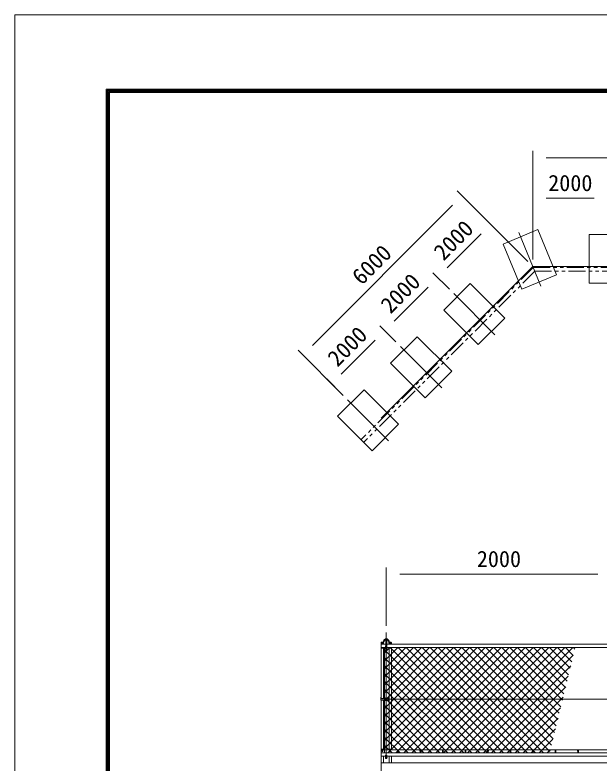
# Model space of a CAD drawing. Units: millimetres, scale not verified, with parts at other scales. Extents: x -12600 to 12600, y -8910 to 8910.
# Drawn here: x -12600 to -7413, y 2266 to 8910 of the extents above; entities that cross this region are included whole.
import ezdxf
from ezdxf.enums import TextEntityAlignment as Align

# ---------------------------------------------------------------- set-up
doc = ezdxf.new("R2010")
doc.units = ezdxf.units.MM
doc.header["$LTSCALE"] = 60
doc.linetypes.add('USER1', pattern=[50.8, 31.75, -6.35, 6.35, -6.35])
doc.linetypes.add('USER2', pattern=[5, 2.5, -0.5, 0.5, -0.5, 0.5, -0.5])
for name, color, linetype, lineweight in [('0-1_D-BMK', 2, 'USER1', 13), ('0-3_D-STR4', 7, 'Continuous', 9), ('0-4_D-STR1', 1, 'Continuous', 18), ('0-5_D-BGD', 7, 'Continuous', 9), ('0-6_D-STR3', 3, 'Continuous', 13), ('0-7_D-STR-DIM', 7, 'Continuous', 9), ('0-A_D-STR2', 7, 'Continuous', 9), ('0-B_D-TTL', 7, 'Continuous', 9)]:
    doc.layers.add(name, color=color, linetype=linetype, lineweight=lineweight)
doc.styles.add('ＭＳ ゴシック', font='')
doc.styles.get('ＭＳ ゴシック').set_extended_font_data('MS Gothic')

msp = doc.modelspace()

# ---------------------------------------------------------------- linework, layer by layer
at = {"layer": '0-1_D-BMK'}
for p, q in [((-8126.54, 6977.88), (-7928.82, 6500.54)), ((-8001.85, 6676.85), (-9557.49, 5121.21)), ((-8703.66, 6435.84), (-8338.32, 6070.5)), ((-9175.06, 5964.44), (-8809.72, 5599.1)), ((-9646.47, 5493.03), (-9281.13, 5127.69)), ((-9302.38, -3762.35), (-9302.38, 3424.05))]:
    msp.add_line(p, q, dxfattribs=at)
msp.add_lwpolyline([(-8001.85, 6676.85), (-4668.52, 6676.85), (-3112.88, 5121.21)], dxfattribs=at)
at = {"layer": '0-3_D-STR4'}
for points in [[(-7790.79, 6602.82), (-8098.75, 6475.25), (-8264.58, 6875.6), (-7956.62, 7003.16)], [(-7501.85, 6527.68), (-7168.52, 6527.68), (-7168.52, 6961.01), (-7501.85, 6961.01)], [(-8249.93, 6217.82), (-8485.63, 5982.11), (-8792.04, 6288.53), (-8556.34, 6524.23)], [(-8721.33, 5746.41), (-8957.04, 5510.71), (-9263.45, 5817.12), (-9027.75, 6052.83)], [(-9192.74, 5275.01), (-9428.44, 5039.31), (-9734.85, 5345.72), (-9499.15, 5581.42)]]:
    msp.add_lwpolyline(points, close=True, dxfattribs=at)
at = {"layer": '0-4_D-STR1'}
for p, q in [((-9347.38, 3331.2), (-9347.38, 3336.77)), ((-9347.38, 3331.2), (-9347.38, 3336.77)), ((-9347.38, 3331.2), (-9347.38, 2840.19)), ((-9329.02, 3331.2), (-9347.38, 3331.2)), ((-9333.8, 3338.27), (-9345.88, 3338.27)), ((-9327.38, 3331.2), (-9327.38, 3320.59)), ((-9309.88, 3369.38), (-9294.87, 3369.38)), ((-9308.82, 3364.38), (-9295.93, 3364.38)), ((-9277.38, 3320.59), (-9277.38, 3331.2)), ((-9275.73, 3331.2), (-9257.38, 3331.2)), ((-9270.95, 3338.27), (-9258.88, 3338.27)), ((-9257.38, 3331.2), (-9257.38, 3336.77)), ((-9257.38, 3320.59), (-9257.38, 3331.2)), ((-9306.38, 3320.59), (-9347.38, 3320.59)), ((-9338.65, 3291.01), (-9347.38, 3291.01)), ((-9338.88, 3290.57), (-9339.63, 3283.03)), ((-9308.63, 3291.01), (-9333.1, 3291.01)), ((-9332.88, 3290.57), (-9332.13, 3283.03)), ((-9327.38, 3291.01), (-9327.38, 2839.57)), ((-7306.38, 3320.59), (-9298.38, 3320.59)), ((-9271.65, 3291.01), (-9296.13, 3291.01)), ((-9277.38, 2383.67), (-9277.38, 3291.01)), ((-9271.88, 3290.57), (-9272.63, 3283.03)), ((-7338.65, 3291.01), (-9266.1, 3291.01)), ((-9265.88, 3290.57), (-9265.13, 3283.03)), ((-9257.38, 2383.67), (-9257.38, 3291.01)), ((-9347.38, 2823.87), (-9347.38, 1777.15)), ((-9327.38, 2823.87), (-9327.38, 2383.67)), ((-9338.88, 2371.45), (-9339.63, 2392.95)), ((-9332.88, 2371.45), (-9332.13, 2392.95)), ((-9271.88, 2371.45), (-9272.63, 2392.95)), ((-9265.88, 2371.45), (-9265.13, 2392.95)), ((-9339.3, 2383.67), (-9347.38, 2383.67)), ((-4552.38, 2355.39), (-9347.38, 2355.39)), ((-9308.63, 2327.1), (-9347.38, 2327.1)), ((-9272.3, 2383.67), (-9332.45, 2383.67)), ((-9327.38, 2327.1), (-9327.38, 2267.65)), ((-9298.13, 2327.1), (-9306.63, 2327.1)), ((-9306.63, 2327.1), (-9298.13, 2327.1)), ((-7308.63, 2327.1), (-9296.13, 2327.1)), ((-9277.38, 2267.65), (-9277.38, 2327.1)), ((-7339.3, 2383.67), (-9265.45, 2383.67)), ((-9257.38, 2267.65), (-9257.38, 2327.1)), ((-9202.38, 2358.74), (-9203.13, 2381.46)), ((-9196.38, 2358.74), (-9195.63, 2381.46)), ((-9002.38, 2358.74), (-9003.13, 2381.46)), ((-8996.38, 2358.74), (-8995.63, 2381.46)), ((-8802.38, 2358.74), (-8803.13, 2381.46)), ((-8796.38, 2358.74), (-8795.63, 2381.46)), ((-8602.38, 2358.74), (-8603.13, 2381.46)), ((-8596.38, 2358.74), (-8595.63, 2381.46)), ((-8402.38, 2358.74), (-8403.13, 2381.46)), ((-8396.38, 2358.74), (-8395.63, 2381.46)), ((-8202.38, 2358.74), (-8203.13, 2381.46)), ((-8196.38, 2358.74), (-8195.63, 2381.46)), ((-8002.38, 2358.74), (-8003.13, 2381.46)), ((-7996.38, 2358.74), (-7995.63, 2381.46)), ((-7802.38, 2358.74), (-7803.13, 2381.46)), ((-7796.38, 2358.74), (-7795.63, 2381.46)), ((-7602.38, 2358.74), (-7603.13, 2381.46)), ((-7596.38, 2358.74), (-7595.63, 2381.46)), ((-9347.38, 2267.65), (-4552.38, 2267.65))]:
    msp.add_line(p, q, dxfattribs=at)
for centre, radius, start, end in [((-9345.88, 3336.77), 1.5, 90, 180), ((-9333.8, 3342.27), 4, 270, 350.85863), ((-9280.59, 3328.15), 51.07, 129.15493, 164.69044), ((-9329.02, 3333.7), 2.5, 270, 353.11764), ((-9270.42, 3322.99), 57.07, 135.26125, 169.49469), ((-9309.88, 3365.88), 3.5, 90, 147.73028), ((-9308.82, 3361.88), 2.5, 90, 149.15113), ((-9295.93, 3361.88), 2.5, 30.84887, 90), ((-9294.87, 3365.88), 3.5, 32.26972, 90), ((-9334.33, 3322.99), 57.07, 10.50531, 44.73875), ((-9324.16, 3328.15), 51.07, 15.30956, 50.84507), ((-9275.73, 3333.7), 2.5, 186.88236, 270), ((-9270.95, 3342.27), 4, 189.14137, 270), ((-9258.88, 3336.77), 1.5, 0, 90), ((-9335.88, 3289.32), 3.25, 22.61986, 157.38014), ((-9268.88, 3289.32), 3.25, 22.61986, 157.38014), ((-9335.88, 2372.7), 3.25, 202.61986, 337.38014), ((-9268.88, 2372.7), 3.25, 202.61986, 337.38014), ((-9199.38, 2359.99), 3.25, 202.61986, 337.38014), ((-8999.38, 2359.99), 3.25, 202.61986, 337.38014), ((-8799.38, 2359.99), 3.25, 202.61986, 337.38014), ((-8599.38, 2359.99), 3.25, 202.61986, 337.38014), ((-8399.38, 2359.99), 3.25, 202.61986, 337.38014), ((-8199.38, 2359.99), 3.25, 202.61986, 337.38014), ((-7999.38, 2359.99), 3.25, 202.61986, 337.38014), ((-7799.38, 2359.99), 3.25, 202.61986, 337.38014), ((-7599.38, 2359.99), 3.25, 202.61986, 337.38014)]:
    msp.add_arc(centre, radius, start, end, dxfattribs=at)
at = {"layer": '0-5_D-BGD', "linetype": 'USER2'}
for p, q in [((-7997.71, 6666.85), (-9526.85, 5137.71)), ((-7983.9, 6633.51), (-9503.28, 5114.14))]:
    msp.add_line(p, q, dxfattribs=at)
for points in [[(-7997.71, 6666.85), (-4672.66, 6666.85), (-3143.53, 5137.71)], [(-7983.9, 6633.51), (-4686.47, 6633.51), (-3167.1, 5114.14)]]:
    msp.add_lwpolyline(points, dxfattribs=at)
at = {"layer": '0-6_D-STR3'}
for p, q in [((-9308.68, 3370.52), (-9309.88, 3369.82)), ((-9309.88, 3369.38), (-9309.88, 3369.82)), ((-9309.88, 3369.38), (-9294.87, 3369.38)), ((-9308.68, 3370.52), (-9296.08, 3370.52)), ((-9306.38, 3308.74), (-9306.38, 3364.38)), ((-9306.13, 3369.38), (-9306.13, 3369.82)), ((-9298.62, 3369.38), (-9298.62, 3369.82)), ((-9298.38, 3308.74), (-9298.38, 3364.38)), ((-9296.08, 3370.52), (-9294.87, 3369.82)), ((-9294.87, 3369.38), (-9294.87, 3369.82)), ((-9318.38, 3291.01), (-9318.38, 2812.91)), ((-9309.88, 3288.24), (-9309.88, 3283.64)), ((-9308.63, 3303.91), (-9308.63, 3290.15)), ((-9308.63, 3281.47), (-9308.63, 3278.34)), ((-9308.63, 3278.34), (-9306.82, 3278.34)), ((-9306.13, 3293.97), (-9306.13, 3289.37)), ((-9294.87, 3288.24), (-9298.62, 3293.97)), ((-9298.62, 3293.97), (-9298.62, 3289.37)), ((-9297.93, 3278.34), (-9296.13, 3278.34)), ((-9296.13, 3303.91), (-9296.13, 3290.15)), ((-9296.13, 3281.47), (-9296.13, 3278.34)), ((-9294.87, 3288.24), (-9294.87, 3283.64)), ((-9351.13, 2849.45), (-9351.13, 2825.87)), ((-9349.13, 2851.45), (-9347.38, 2851.45)), ((-9349.13, 2837.31), (-9284.38, 2837.31)), ((-9349.13, 2823.87), (-9308.63, 2823.87)), ((-9347.93, 2847.19), (-9347.93, 2841.57)), ((-9345.93, 2839.57), (-9287.58, 2839.57)), ((-9318.38, 2823.87), (-9318.38, 2355.39)), ((-9309.88, 2826.51), (-9309.88, 2830.59)), ((-9308.63, 2824.73), (-9308.63, 2820.69)), ((-9308.63, 2820.69), (-9306.63, 2820.69)), ((-9306.63, 2821.9), (-9306.63, 2820.69)), ((-9306.38, 2826.49), (-9306.38, 2823.66)), ((-9306.13, 2831.81), (-9306.13, 2835.9)), ((-9298.62, 2831.81), (-9298.62, 2835.9)), ((-9298.38, 2826.49), (-9298.38, 2823.66)), ((-9298.13, 2821.9), (-9298.13, 2820.69)), ((-9298.13, 2820.69), (-9296.13, 2820.69)), ((-9296.13, 2824.73), (-9296.13, 2820.69)), ((-9296.13, 2823.87), (-9284.38, 2823.87)), ((-9294.87, 2826.51), (-9294.87, 2830.59)), ((-9285.58, 2841.57), (-9285.58, 2846.64)), ((-9285.58, 2846.64), (-9282.38, 2846.64)), ((-9282.38, 2825.87), (-9282.38, 2846.64)), ((-9282.38, 2834.87), (-7308.63, 2834.87)), ((-9308.63, 2318.59), (-9308.63, 2337.18)), ((-9306.63, 2337.18), (-9308.63, 2337.18)), ((-9308.63, 2326.57), (-9306.63, 2326.57)), ((-9306.63, 2321.64), (-9306.63, 2337.18)), ((-9298.13, 2321.64), (-9298.13, 2337.18)), ((-9298.13, 2337.18), (-9296.13, 2337.18)), ((-9298.13, 2326.57), (-9296.13, 2326.57)), ((-9296.13, 2318.59), (-9296.13, 2337.18)), ((-9309.88, 2316.67), (-9309.88, 2312.08)), ((-9306.13, 2322.4), (-9306.13, 2317.8)), ((-9294.87, 2316.67), (-9298.62, 2322.4)), ((-9298.62, 2322.4), (-9298.62, 2317.8)), ((-9294.87, 2316.67), (-9294.87, 2312.08))]:
    msp.add_line(p, q, dxfattribs=at)
for points in [[(-9298.62, 3293.97), (-9306.13, 3293.97), (-9309.88, 3288.24)], [(-9294.87, 2830.59), (-9298.62, 2835.9), (-9306.13, 2835.9), (-9309.88, 2830.59)], [(-9294.87, 2826.51), (-9298.62, 2831.81), (-9306.13, 2831.81), (-9309.88, 2826.51), (-9306.13, 2821.2), (-9304.35, 2821.2)], [(-9300.4, 2821.2), (-9298.62, 2821.2), (-9294.87, 2826.51)], [(-9298.62, 2322.4), (-9306.13, 2322.4), (-9309.88, 2316.67)]]:
    msp.add_lwpolyline(points, dxfattribs=at)
for points in [[(-9298.62, 3289.37), (-9306.13, 3289.37), (-9309.88, 3283.64), (-9306.13, 3277.14), (-9298.62, 3277.14), (-9294.87, 3283.64)], [(-9298.62, 2317.8), (-9306.13, 2317.8), (-9309.88, 2312.08), (-9306.13, 2305.58), (-9298.62, 2305.58), (-9294.87, 2312.08)]]:
    msp.add_lwpolyline(points, close=True, dxfattribs=at)
for centre, radius, start, end in [((-9308, 3367.08), 3.32, 55.61585, 124.38415), ((-9302.38, 3357.98), 12.42, 72.4121, 107.5879), ((-9296.75, 3367.08), 3.32, 55.61585, 124.38415), ((-9302.38, 3303.91), 6.25, 0, 180), ((-9302.38, 3283.4), 6.25, 177.75339, 2.24661), ((-9349.13, 2849.45), 2, 90, 180), ((-9349.13, 2839.31), 2, 180, 270), ((-9349.13, 2825.87), 2, 180, 270), ((-9345.93, 2847.19), 2, 136.20109, 180), ((-9345.93, 2841.57), 2, 180, 270), ((-9302.38, 2824.23), 4.59, 29.48458, 150.51542), ((-9287.58, 2841.57), 2, 270, 0), ((-9284.38, 2839.31), 2, 270, 0), ((-9284.38, 2825.87), 2, 270, 0), ((-9302.38, 2311.83), 6.25, 177.75339, 2.24661)]:
    msp.add_arc(centre, radius, start, end, dxfattribs=at)
for centre, ratio, start_param, end_param in [((-9302.38, 3283.64), 0.748157, 3.1415927, 6.2831853), ((-9302.38, 2826.08), 0.721249, 2.1782275, 7.2465505), ((-9302.38, 2312.08), 0.748157, 3.1415927, 6.2831853)]:
    msp.add_ellipse(centre, major_axis=(-6.25, 0), ratio=ratio, start_param=start_param, end_param=end_param, dxfattribs=at)
for centre, major_axis in [((-9302.38, 2823.66), (-4, 0)), ((-9302.38, 2822.81), (-2.8, 0))]:
    msp.add_ellipse(centre, major_axis=major_axis, ratio=0.707107, dxfattribs=at)
at = {"layer": '0-7_D-STR-DIM'}
for p, q in [((-8001.85, 6736.85), (-8001.85, 7702.21)), ((-7881.85, 7642.21), (-4788.52, 7642.21)), ((-8044.28, 6719.27), (-8671.66, 7346.66)), ((-8001.85, 6736.85), (-8001.85, 7342.21)), ((-7881.85, 7282.21), (-7455.19, 7282.21)), ((-8714.09, 7219.38), (-9958.6, 5974.87)), ((-8044.28, 6719.27), (-8417.1, 7092.1)), ((-8459.53, 6964.82), (-8761.23, 6663.12)), ((-8741.37, 6473.55), (-8888.51, 6620.69)), ((-8741.37, 6473.55), (-8888.51, 6620.69)), ((-8930.93, 6493.41), (-9232.63, 6191.72)), ((-9217.49, 6006.86), (-9359.91, 6149.29)), ((-9217.49, 6006.86), (-9359.91, 6149.29)), ((-9402.34, 6022.01), (-9704.04, 5720.31)), ((-9684.18, 5530.74), (-10085.88, 5932.44)), ((-9684.18, 5530.74), (-9831.32, 5677.88)), ((-9302.38, 3484.05), (-9302.38, 4003.1)), ((-9182.38, 3943.1), (-7422.38, 3943.1))]:
    msp.add_line(p, q, dxfattribs=at)
at = {"layer": '0-A_D-STR2'}
for p, q in [((-9318.38, 3244.11), (-9271.47, 3291.01)), ((-9318.38, 3173.4), (-9200.76, 3291.01)), ((-9318.38, 3102.69), (-9130.05, 3291.01)), ((-9318.38, 3031.98), (-9059.34, 3291.01)), ((-9318.38, 2961.27), (-8988.63, 3291.01)), ((-9318.38, 2890.56), (-8917.92, 3291.01)), ((-9318.38, 2819.85), (-8847.21, 3291.01)), ((-9318.38, 2749.13), (-8776.5, 3291.01)), ((-9318.38, 2678.42), (-8705.79, 3291.01)), ((-9318.38, 2607.71), (-8635.08, 3291.01)), ((-9318.38, 2537), (-8564.37, 3291.01)), ((-9318.38, 2466.29), (-8493.66, 3291.01)), ((-9318.38, 2395.58), (-8422.94, 3291.01)), ((-8401.91, 2355.39), (-9318.38, 3271.85)), ((-9287.86, 2355.39), (-8352.23, 3291.01)), ((-8331.2, 2355.39), (-9266.83, 3291.01)), ((-9217.15, 2355.39), (-8281.52, 3291.01)), ((-8260.49, 2355.39), (-9196.12, 3291.01)), ((-9146.44, 2355.39), (-8210.81, 3291.01)), ((-8189.78, 2355.39), (-9125.4, 3291.01)), ((-9075.73, 2355.39), (-8140.1, 3291.01)), ((-8119.07, 2355.39), (-9054.69, 3291.01)), ((-9005.02, 2355.39), (-8069.39, 3291.01)), ((-8048.36, 2355.39), (-8983.98, 3291.01)), ((-8934.3, 2355.39), (-7998.68, 3291.01)), ((-7977.65, 2355.39), (-8913.27, 3291.01)), ((-8863.59, 2355.39), (-7927.97, 3291.01)), ((-7906.94, 2355.39), (-8842.56, 3291.01)), ((-8792.88, 2355.39), (-7857.26, 3291.01)), ((-7848.44, 2367.6), (-8771.85, 3291.01)), ((-8722.17, 2355.39), (-7786.55, 3291.01)), ((-7834.67, 2424.54), (-8701.14, 3291.01)), ((-8651.46, 2355.39), (-7715.84, 3291.01)), ((-7820.89, 2481.48), (-8630.43, 3291.01)), ((-8580.75, 2355.39), (-7645.13, 3291.01)), ((-7807.12, 2538.41), (-8559.72, 3291.01)), ((-7793.35, 2595.35), (-8489.01, 3291.01)), ((-7779.58, 2652.29), (-8418.3, 3291.01)), ((-7765.81, 2709.23), (-8347.59, 3291.01)), ((-7752.03, 2766.17), (-8276.88, 3291.01)), ((-7738.26, 2823.11), (-8206.17, 3291.01)), ((-7724.49, 2880.05), (-8135.46, 3291.01)), ((-7710.72, 2936.98), (-8064.74, 3291.01)), ((-7696.95, 2993.92), (-7994.03, 3291.01)), ((-7683.17, 3050.86), (-7923.32, 3291.01)), ((-7669.4, 3107.8), (-7852.61, 3291.01)), ((-7655.63, 3164.74), (-7781.9, 3291.01)), ((-7641.86, 3221.68), (-7711.19, 3291.01)), ((-7628.09, 3278.62), (-7640.48, 3291.01)), ((-8472.62, 2355.39), (-9318.38, 3201.14)), ((-8510.04, 2355.39), (-7641.26, 3224.17)), ((-8543.33, 2355.39), (-9318.38, 3130.43)), ((-8439.33, 2355.39), (-7663.81, 3130.9)), ((-8614.05, 2355.39), (-9318.38, 3059.72)), ((-8368.62, 2355.39), (-7686.37, 3037.63)), ((-8684.76, 2355.39), (-9318.38, 2989.01)), ((-8297.91, 2355.39), (-7708.93, 2944.36)), ((-8755.47, 2355.39), (-9318.38, 2918.3)), ((-8826.18, 2355.39), (-9318.38, 2847.59)), ((-8227.2, 2355.39), (-7731.49, 2851.09)), ((-8896.89, 2355.39), (-9318.38, 2776.87)), ((-8156.49, 2355.39), (-7754.05, 2757.82)), ((-8967.6, 2355.39), (-9318.38, 2706.16)), ((-8085.78, 2355.39), (-7776.61, 2664.55)), ((-9038.31, 2355.39), (-9318.38, 2635.45)), ((-9109.02, 2355.39), (-9318.38, 2564.74)), ((-8015.07, 2355.39), (-7799.17, 2571.28)), ((-9179.73, 2355.39), (-9318.38, 2494.03)), ((-7944.35, 2355.39), (-7821.73, 2478.01)), ((-9250.44, 2355.39), (-9318.38, 2423.32)), ((-7873.64, 2355.39), (-7844.29, 2384.74))]:
    msp.add_line(p, q, dxfattribs=at)
at = {"layer": '0-B_D-TTL', "color": 2, "lineweight": 18}
msp.add_lwpolyline([(-12600, 8910), (12600, 8910), (12600, -8910), (-12600, -8910)], close=True, dxfattribs=at)
at = {"layer": '0-B_D-TTL'}
for points in [[(-11790, 8250), (11790, 8250), (11790, -8250), (-11790, -8250)], [(-11782.5, 8242.5), (11782.5, 8242.5), (11782.5, -8242.5), (-11782.5, -8242.5)], [(-11775, 8235), (11775, 8235), (11775, -8235), (-11775, -8235)], [(-11767.5, 8227.5), (11767.5, 8227.5), (11767.5, -8227.5), (-11767.5, -8227.5)], [(-11760, 8220), (11760, 8220), (11760, -8220), (-11760, -8220)]]:
    msp.add_lwpolyline(points, close=True, dxfattribs=at)

# ---------------------------------------------------------------- texts
at = {"layer": '0-7_D-STR-DIM', "style": 'ＭＳ ゴシック'}
for p in [(-7864.27, 7302.45), (-8498.13, 3963.34)]:
    msp.add_text('2000', height=144.3, dxfattribs=at).set_placement(p, align=Align.BOTTOM_LEFT)
for s, p in [('2000', (-8763.11, 6689.87)), ('6000', (-9489.6, 6472.49)), ('2000', (-9234.52, 6218.46)), ('2000', (-9705.92, 5747.06))]:
    msp.add_text(s, height=144.3, rotation=45, dxfattribs=at).set_placement(p, align=Align.BOTTOM_LEFT)

doc.saveas('drawing.dxf')
